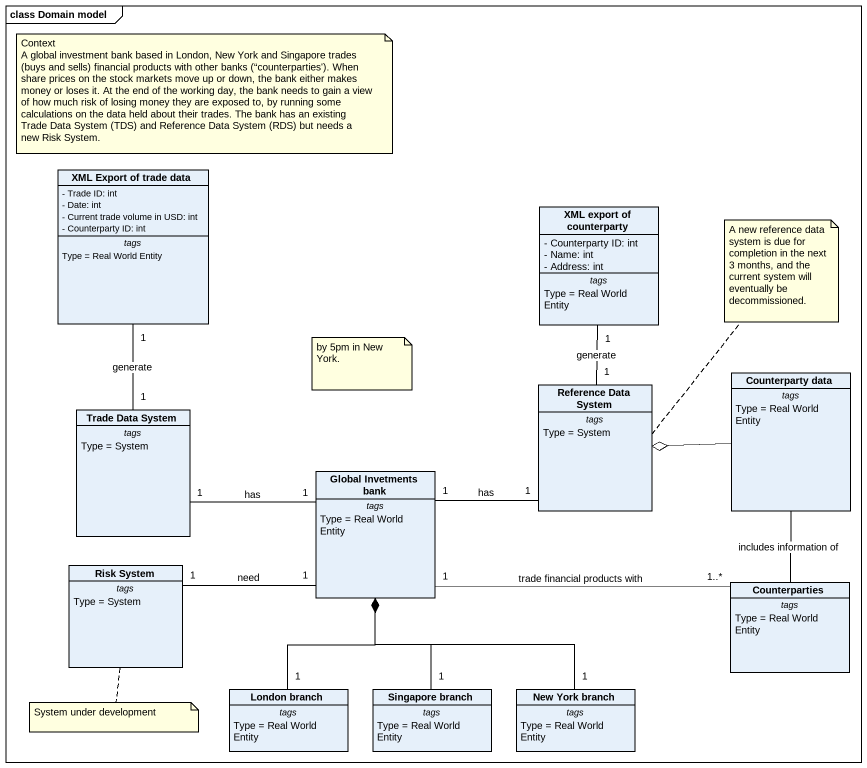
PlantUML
@startuml
mainframe class Domain model
hide circle
hide empty members
skinparam classAttributeIconSize 0
class "XML Export of trade data" as XML_Export_of_trade_data {
  - Trade ID: int
  - Date: int
  - Current trade volume in USD: int
  - Counterparty ID: int
  -- tags --
  Type = Real World Entity
}
class "XML export of counterparty" as XML_export_of_counterparty {
  - Counterparty ID: int
  - Name: int
  - Address: int
  -- tags --
  Type = Real World Entity
}
class "Reference Data System" as Reference_Data_System {
  -- tags --
  Type = System
}
class "Counterparty data" as Counterparty_data {
  -- tags --
  Type = Real World Entity
}
class "Trade Data System" as Trade_Data_System {
  -- tags --
  Type = System
}
class "Global Invetments bank" as Global_Invetments_bank {
  -- tags --
  Type = Real World Entity
}
class "Risk System" as Risk_System {
  -- tags --
  Type = System
}
class Counterparties {
  -- tags --
  Type = Real World Entity
}
class "London branch" as London_branch {
  -- tags --
  Type = Real World Entity
}
class "Singapore branch" as Singapore_branch {
  -- tags --
  Type = Real World Entity
}
class "New York branch" as New_York_branch {
  -- tags --
  Type = Real World Entity
}
Reference_Data_System "1" -up- "1" XML_export_of_counterparty : generate
Counterparty_data -left-o Reference_Data_System
Counterparty_data -- Counterparties : includes information of
Trade_Data_System "1" -up- "1" XML_Export_of_trade_data : generate
Global_Invetments_bank "1" -right- "1" Reference_Data_System : has
Global_Invetments_bank "1" -left- "1" Trade_Data_System : has
Global_Invetments_bank "1" -right- "1..*" Counterparties : trade financial products with
Risk_System "1" -right- "1" Global_Invetments_bank : need
London_branch "1" -up-* Global_Invetments_bank
Singapore_branch "1" -up-* Global_Invetments_bank
New_York_branch "1" -up-* Global_Invetments_bank
note as N1
  Context
  A global investment bank based in London, New York and Singapore trades (buys and sells) financial products with other banks (“counterparties'). When share prices on the stock markets move up or down, the bank either makes money or loses it. At the end of the working day, the bank needs to gain a view of how much risk of losing money they are exposed to, by running some calculations on the data held about their trades. The bank has an existing Trade Data System (TDS) and Reference Data System (RDS) but needs a new Risk System.
end note
note top of Reference_Data_System : A new reference data system is due for completion in the next 3 months, and the current system will eventually be decommissioned.
note as N3
  by 5pm in New York.
end note
note bottom of Risk_System : System under development
@enduml
